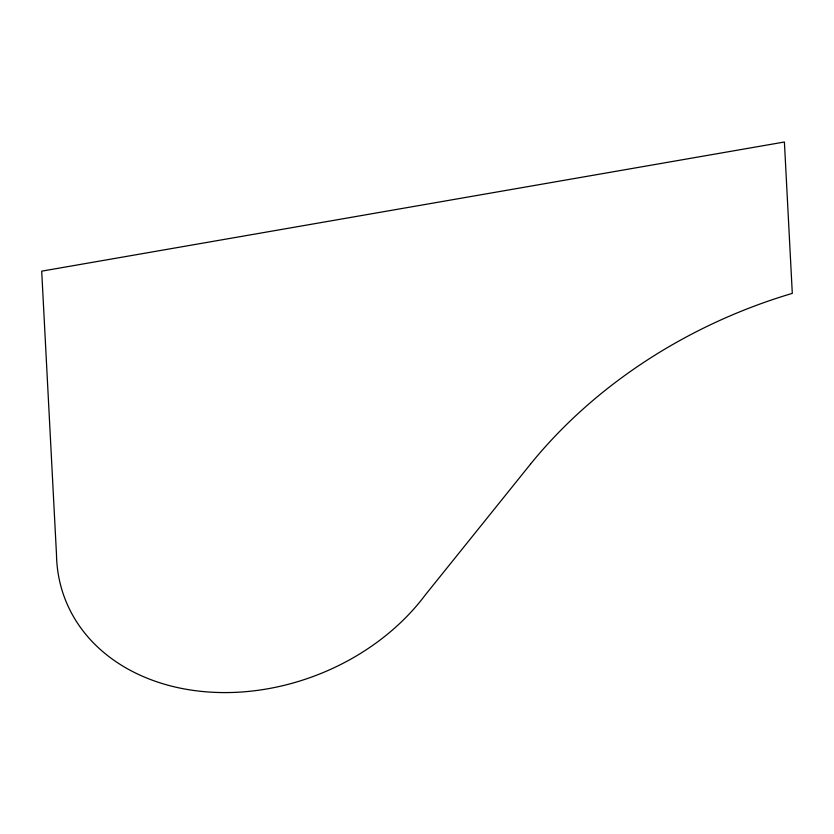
<?xml version="1.0" encoding="UTF-8"?>
<svg xmlns="http://www.w3.org/2000/svg" width="834" height="834" viewBox="0 0 834 834"><rect width="100%" height="100%" fill="white"/><g stroke="black" fill="none" stroke-linecap="round" stroke-linejoin="round"><path stroke-width="1.25" d="M530.497 464.142L425.215 595.049A207.458 161.681 -21.1 0 1 199.993 691.24A207.458 161.681 -21.1 0 1 56.493 554.558L41.7 271.154L784.398 142.009L792.3 293.37A439.111 342.211 -21.1 0 0 530.497 464.142"/></g></svg>
